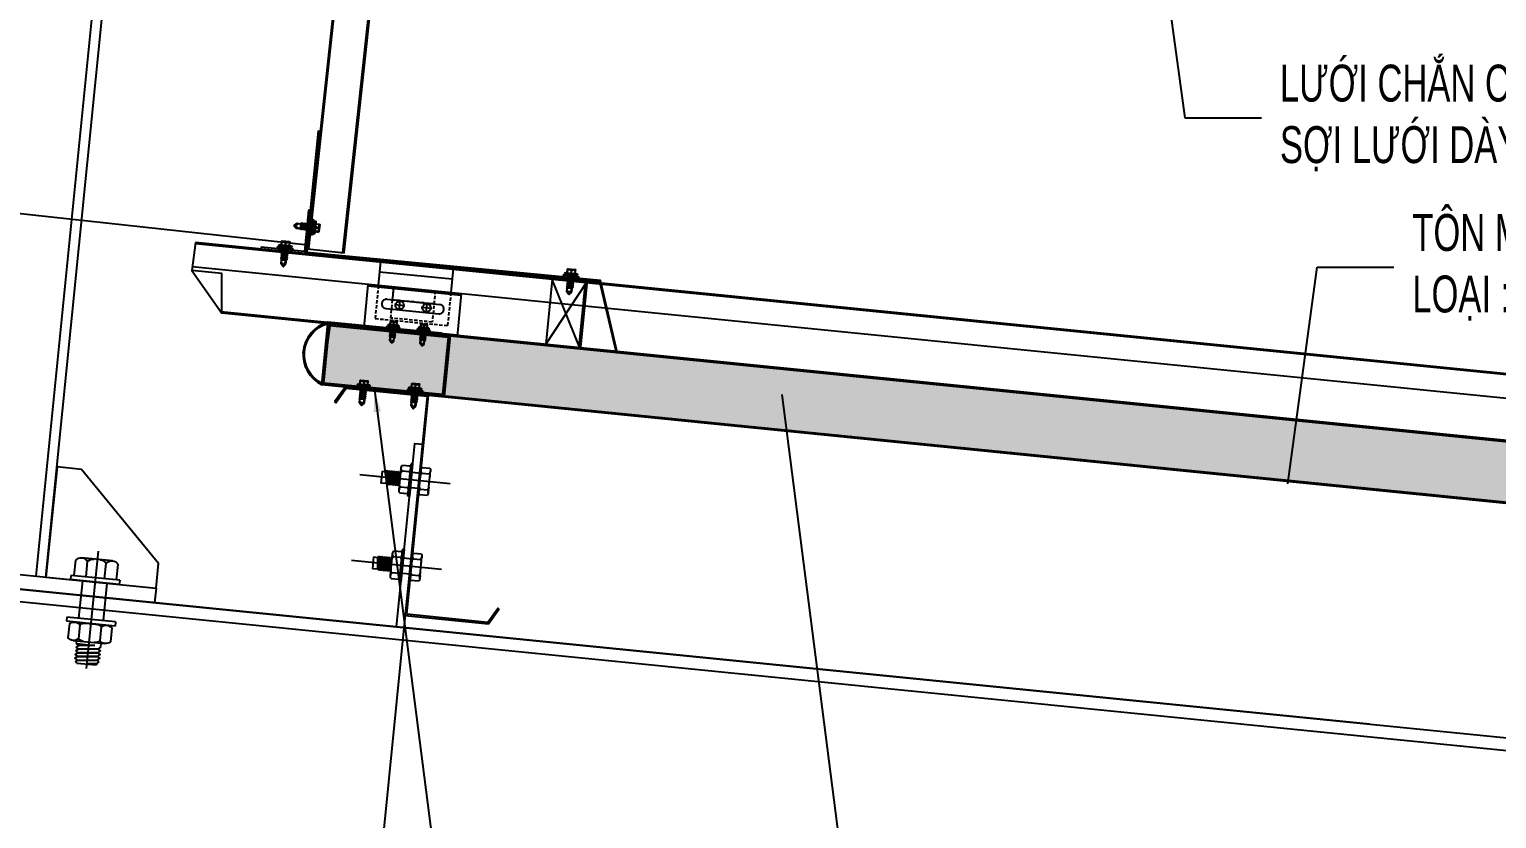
# Model space of a CAD drawing. Header units: inches. Extents: x 315041 to 662841, y -45540 to -35018.
# Drawn here: x 329985.3 to 330104.6, y -36994.3 to -36930.1 of the extents above; entities that cross this region are included whole.
import ezdxf

# ---------------------------------------------------------------- set-up
doc = ezdxf.new("R2010")
doc.units = ezdxf.units.IN
doc.header["$MEASUREMENT"] = 0
doc.linetypes.add('HIDDEN2', pattern=[4.7625, 3.175, -1.5875])
for name, color, linetype in [('1', 1, 'Continuous'), ('2', 2, 'Continuous'), ('251', 251, 'Continuous'), ('2NET-VE', 8, 'Continuous'), ('3', 3, 'Continuous'), ('5', 5, 'Continuous'), ('7', 7, 'Continuous'), ('8', 8, 'Continuous'), ('DIM', 8, 'Continuous'), ('flashing', 6, 'Continuous'), ('GIANG', 1, 'Continuous'), ('ROOFING', 4, 'Continuous'), ('STRUCTURE', 1, 'Continuous')]:
    doc.layers.add(name, color=color, linetype=linetype)
doc.styles.add('ST1', font='times.ttf', dxfattribs={"width": 0.7})
doc.styles.add('ST1H', font='vnshxh.shx', dxfattribs={"width": 0.7})
doc.dimstyles.new('10', dxfattribs={"dimtxt": 4.5, "dimasz": 1.5, "dimexe": 1, "dimexo": 0, "dimgap": 1, "dimtad": 1, "dimdec": 0, "dimlfac": 10, "dimzin": 0, "dimdsep": 46, "dimtxsty": 'ST1', "dimblk": 'OBLIQUE', "dimcen": 1, "dimdle": 1, "dimclrd": 8, "dimclre": 8, "dimclrt": 3, "dimadec": 0, "dimazin": 0, "dimtfac": 1, "dimtdec": 0, "dimtix": 1, "dimtofl": 0, "dimtmove": 1, "dimatfit": 3, "dimfxl": 0, "dimtfill": 1, "dimtolj": 1, "dimtzin": 0, "dimlwd": -1, "dimlwe": -1, "dimarcsym": 1})
doc.dimstyles.new('3', dxfattribs={"dimtxt": 3.5, "dimasz": 1.8, "dimexe": 1, "dimexo": 0, "dimgap": 1, "dimtad": 1, "dimdec": 0, "dimlfac": 3, "dimzin": 0, "dimdsep": 46, "dimtxsty": 'ST1H', "dimblk": 'OBLIQUE', "dimcen": 1, "dimdle": 1, "dimclrd": 8, "dimclre": 8, "dimclrt": 3, "dimadec": 0, "dimazin": 0, "dimtfac": 1, "dimtdec": 0, "dimtix": 1, "dimtofl": 0, "dimtmove": 1, "dimatfit": 3, "dimfxl": 0.18, "dimtolj": 1, "dimtzin": 0, "dimlwd": -1, "dimlwe": -1, "dimarcsym": 1})

# ---------------------------------------------------------------- blocks, each defined once
blk = doc.blocks.new('bllkm24')
at = {"layer": '251', "linetype": 'Continuous'}
h = blk.add_hatch(color=256, dxfattribs=at)
h.paths.add_polyline_path([(0.0303, 0.0634, -0.240581), (0.0498, 0.0737), (0.0108, 0.0737, -0.240581)])
h.paths.add_polyline_path([(-0.0498, 0.0737, -0.240581), (-0.0303, 0.0634, -0.240581), (-0.0108, 0.0737)])
h = blk.add_hatch(color=256, dxfattribs=at)
h.paths.add_polyline_path([(-0.0347, -0.1893, -0.192582), (-0.052, -0.1962), (-0.0173, -0.1962, -0.192582)])
h.paths.add_polyline_path([(-0.0173, -0.1362), (-0.052, -0.1362, -0.192582), (-0.0347, -0.1431, -0.192582)])
h.paths.add_polyline_path([(0.0173, -0.1362, -0.192582), (0.0347, -0.1431, -0.192582), (0.052, -0.1362)])
h.paths.add_polyline_path([(0.0347, -0.1893, -0.192582), (0.0173, -0.1962), (0.052, -0.1962, -0.192582)])
blk.add_line((0.0303, 0.0137), (0.0303, 0.0635), dxfattribs=at)
at = {"layer": '5', "linetype": 'Continuous', "ltscale": 0.2}
blk.add_line((0, 0.1011), (0, -0.2832), dxfattribs=at)
at = {"layer": '8', "linetype": 'Continuous'}
for p, q in [((-0.0693, 0.0137), (-0.0693, 0.0644)), ((-0.0498, 0.0737), (0.0498, 0.0737)), ((-0.0303, 0.0137), (-0.0303, 0.0635)), ((0.0693, 0.0137), (0.0693, 0.0644)), ((-0.0797, 0.0137), (0.0797, 0.0137)), ((-0.0797, 0.0137), (-0.0797, 0)), ((-0.0797, 0), (0.0797, 0)), ((-0.04, -0.1225), (-0.04, 0)), ((0.04, -0.1225), (0.04, 0)), ((0.0797, 0.0137), (0.0797, 0)), ((-0.0797, -0.1225), (0.0797, -0.1225)), ((-0.0797, -0.1225), (-0.0797, -0.1362)), ((-0.0797, -0.1362), (0.0797, -0.1362)), ((-0.0693, -0.1431), (-0.0693, -0.1893)), ((0.0485, -0.1362), (-0.0485, -0.1362)), ((-0.0347, -0.1431), (-0.0347, -0.1893)), ((-0.0347, -0.1431), (-0.0347, -0.1893)), ((0.0347, -0.1431), (0.0347, -0.1893)), ((0.0693, -0.1431), (0.0693, -0.1893)), ((0.0797, -0.1225), (0.0797, -0.1362)), ((0.052, -0.1962), (-0.052, -0.1962)), ((-0.04, -0.2093), (-0.04, -0.1962)), ((-0.032, -0.2161), (-0.04, -0.2093)), ((0.04, -0.2053), (-0.02, -0.2053)), ((-0.02, -0.2053), (0.032, -0.2105)), ((0.032, -0.2105), (0.04, -0.2053)), ((0.04, -0.2173), (0.032, -0.2105)), ((0.032, -0.2225), (0.04, -0.2173)), ((0.04, -0.2053), (0.04, -0.1962)), ((-0.04, -0.2573), (-0.032, -0.2521)), ((-0.032, -0.2641), (-0.04, -0.2573)), ((-0.032, -0.2641), (0, -0.266)), ((-0.032, -0.2641), (-0.032, -0.2681)), ((0.032, -0.2681), (-0.032, -0.2681)), ((0, -0.2681), (0, -0.266)), ((0, -0.266), (0, -0.2681)), ((0.036, -0.2619), (0.032, -0.2585)), ((0.032, -0.2681), (0.036, -0.2619))]:
    blk.add_line(p, q, dxfattribs=at)
for points in [[(-0.032, -0.2281), (-0.04, -0.2213), (-0.032, -0.2161), (0.032, -0.2225), (0.04, -0.2293), (0.032, -0.2345)], [(-0.032, -0.2401), (-0.04, -0.2333), (-0.032, -0.2281), (0.032, -0.2345), (0.04, -0.2413), (0.032, -0.2465)], [(-0.032, -0.2521), (-0.04, -0.2453), (-0.032, -0.2401), (0.032, -0.2465), (0.04, -0.2533), (0.032, -0.2585)]]:
    blk.add_lwpolyline(points, close=True, dxfattribs=at)
for centre, radius, start, end in [((-0.0502, 0.0495), 0.0243, 35.0994, 142.2338), ((-0.0105, 0.0495), 0.0243, 89.2082, 144.9006), ((0.0105, 0.0495), 0.0243, 35.0994, 90.7918), ((0.0502, 0.0495), 0.0243, 37.7662, 144.9006), ((-0.052, -0.1613), 0.0251, 46.3972, 133.6028), ((-0.0173, -0.1613), 0.0251, 90, 133.6028), ((0.0173, -0.1613), 0.0251, 46.3972, 90), ((0.052, -0.1613), 0.0251, 46.3972, 133.6028), ((-0.052, -0.1711), 0.0251, 226.3972, 313.6028), ((-0.0173, -0.1711), 0.0251, 226.3972, 270), ((0.0173, -0.1711), 0.0251, 270, 313.6028), ((0.052, -0.1711), 0.0251, 226.3972, 313.6028)]:
    blk.add_arc(centre, radius, start, end, dxfattribs=at)
blk = doc.blocks.new('Short_Self_drilling')
at = {"layer": 'STRUCTURE', "color": 1, "linetype": 'Continuous'}
for p, q in [((6.4, 1.7), (-6.4, 1.7)), ((5.1, 3.8), (-5.1, 3.8)), ((-2.6, 2.9), (-5.1, 2.9)), ((-3.4, 3.8), (-3.4, 6.8)), ((3, 7.2), (-3, 7.2)), ((2.6, 2.9), (-2.6, 2.9)), ((-2.1, 2.8), (-2.1, 2.9)), ((6.3, 0), (0, 0)), ((2.2, 2.8), (2.2, 2.9)), ((2.2, -0.5), (2.2, 0)), ((5.1, 2.9), (2.6, 2.9)), ((3.4, 3.8), (3.4, 6.8)), ((3, -1.2), (-2.7, -0.2)), ((3, -2.7), (-2.7, -1.8)), ((3, -4.2), (-2.7, -3.3)), ((3, -5.8), (-2.7, -4.8)), ((3, -7.3), (-2.7, -6.3)), ((-1.9, -8), (-2.7, -7.9)), ((-2.1, -1.4), (-2.1, -0.9)), ((-2.1, -2.9), (-2.1, -2.4)), ((-2.1, -4.4), (-2.1, -3.9)), ((-2.1, -6), (-2.1, -5.4)), ((-2.1, -7.5), (-2.1, -7)), ((-2.1, -12.3), (-2.1, -8.5)), ((3, -8.8), (-1.1, -8.1)), ((2.1, -12.3), (2.1, -9.1)), ((2.2, -2), (2.2, -1.5)), ((2.2, -3.6), (2.2, -3)), ((2.2, -5.1), (2.2, -4.6)), ((2.2, -6.6), (2.2, -6.1)), ((2.2, -8.1), (2.2, -7.6))]:
    blk.add_line(p, q, dxfattribs=at)
blk.add_lwpolyline([(6.4, 1.3), (6.4, 1.7), (2.1, 2.8), (-2.1, 2.8), (-6.4, 1.7), (-6.4, 1.3)], close=True, dxfattribs=at)
for points in [[(-6.4, 1.3, -0.088869), (-6.3, 0), (0, 0)], [(-0.1, 3.8), (-0.3, 6.2, 0.338878), (-3.1, 6.2), (-3.3, 3.8)], [(3.3, 3.8), (3.1, 6.2, 0.338878), (0.3, 6.2), (0.1, 3.8)], [(2.1, -12.3), (0.2, -14.2, -0.333596), (-0.2, -14.2), (-2.1, -12.3)], [(-0.1, -14), (-1, -12.2, -0.148657), (-1.4, -11.2), (-2, -7.7, -0.815006), (-1.2, -7.8, 0.150833), (-0.8, -8.7)], [(2.1, -12.3), (1.7, -11.7, 0.52242), (0.9, -11.7), (-0.2, -14.2)]]:
    blk.add_lwpolyline(points, format="xyb", dxfattribs=at)
for points in [[(3, -1.2), (2.2, -1.5), (-2.1, -0.8), (-2.7, -0.2), (-2.4, 0)], [(3, -2.7), (2.2, -3), (-2.1, -2.4), (-2.7, -1.8), (-2.1, -1.4), (2.2, -2), (3, -2.7)], [(3, -4.2), (2.2, -4.6), (-2.1, -3.9), (-2.7, -3.3), (-2.1, -2.9), (2.2, -3.6), (3, -4.2)], [(3, -5.8), (2.2, -6.1), (-2.1, -5.4), (-2.7, -4.8), (-2.1, -4.4), (2.2, -5.1), (3, -5.8)], [(3, -7.3), (2.2, -7.6), (-2.1, -7), (-2.7, -6.3), (-2.1, -6), (2.2, -6.6), (3, -7.3)], [(-1.8, -8.5), (-2.1, -8.5), (-2.7, -7.9), (-2.1, -7.5), (-1.8, -7.5)], [(-1.3, -7.6), (2.2, -8.1), (3, -8.8)], [(-1.2, 0), (2.2, -0.5), (3, -1.2)], [(3, -8.8), (2.2, -9.1), (-0.8, -8.7)]]:
    blk.add_lwpolyline(points, dxfattribs=at)
for centre, radius, start, end in [((-5, 3.3), 0.455, 109.7949, 250.2674), ((-3, 6.8), 0.429, 90.0311, 180.0311), ((3, 6.8), 0.429, 0.0311, 90.0311), ((5.1, 3.3), 0.435, 279.7276, 80.3347), ((10, 0.2), 3.74, 162.2963, 182.6103)]:
    blk.add_arc(centre, radius, start, end, dxfattribs=at)
blk = doc.blocks.new('*U235')
at = {"layer": '2NET-VE', "ltscale": 0.5}
for p, q in [((0, 8.3), (9.5, 8.3)), ((22.9, 7.4), (22.9, 7.4)), ((0, -8.3), (9.5, -8.3)), ((22.9, -7.4), (22.9, -7.4))]:
    blk.add_line(p, q, dxfattribs=at)
at = {"layer": '7', "linetype": 'Continuous'}
for p, q in [((21.9, 6.4), (23.1, 7.7)), ((22.3, -6.4), (23.8, 6.4)), ((23.1, 7.7), (23.8, 6.4)), ((23.8, 6.4), (25.1, 7.7)), ((24.3, -6.4), (25.8, 6.4)), ((25.1, 7.7), (25.8, 6.4)), ((25.8, 6.4), (27, 7.7)), ((26.2, -6.4), (27.7, 6.4)), ((27, 7.7), (27.7, 6.4)), ((27.7, 6.4), (28.9, 7.7)), ((28.1, -6.4), (29.6, 6.4)), ((28.9, 7.7), (29.6, 6.4)), ((29.6, 6.4), (30.9, 7.7)), ((30.1, -6.4), (31.6, 6.4)), ((30.1, -6.4), (31.6, 6.4)), ((30.9, 7.7), (31.6, 6.4)), ((31.6, 6.4), (32.8, 7.7)), ((32, -6.4), (33.5, 6.4)), ((32.8, 7.7), (33.5, 6.4)), ((33.5, 6.4), (34.7, 7.7)), ((33.9, -6.4), (35.4, 6.4)), ((33.9, -6.4), (35.4, 6.4)), ((33.9, -6.4), (35.4, 6.4)), ((34.7, 7.7), (35.4, 6.4)), ((35.4, 6.4), (36.7, 7.7)), ((35.9, -6.4), (37.4, 6.4)), ((36.7, 7.7), (37.4, 6.4)), ((41.9, 6.4), (37.4, 6.4)), ((41.9, 6.4), (41.9, -6.4)), ((22.1, -6.4), (21.7, -6.4)), ((22.3, -6.4), (21.9, -6.4)), ((22.3, -6.4), (23.1, -7.7)), ((23.1, -7.7), (24.3, -6.4)), ((24.3, -6.4), (25, -7.7)), ((25, -7.7), (26.2, -6.4)), ((26.2, -6.4), (26.9, -7.7)), ((26.9, -7.7), (28.1, -6.4)), ((28.1, -6.4), (28.9, -7.7)), ((28.9, -7.7), (30.1, -6.4)), ((30.1, -6.4), (30.8, -7.7)), ((30.8, -7.7), (32, -6.4)), ((32, -6.4), (32.7, -7.7)), ((32.7, -7.7), (33.9, -6.4)), ((33.9, -6.4), (34.7, -7.7)), ((34.7, -7.7), (35.9, -6.4)), ((35.9, -6.4), (41.9, -6.4))]:
    blk.add_line(p, q, dxfattribs=at)
at = {"layer": '8', "linetype": 'Continuous'}
for p, q in [((9.5, -17.6), (9.5, 17.6)), ((9.5, 17.6), (11.4, 17.6)), ((11.4, -17.6), (11.4, 17.6)), ((-10.2, 8.8), (-10.2, 11.9)), ((-10.2, -11.9), (-10.2, 11.9)), ((-0.9, 14.9), (-9.3, 14.9)), ((-1.4, 8.8), (-8.9, 8.8)), ((0, 8.8), (0, 11.9)), ((0, -11.9), (0, 11.9)), ((11.4, 8.8), (11.4, 11.9)), ((11.4, -11.9), (11.4, 11.9)), ((12.3, 14.9), (20.7, 14.9)), ((12.8, 8.8), (20.3, 8.8)), ((21.7, 8.8), (21.7, 11.9)), ((21.7, -11.9), (21.7, 11.9)), ((-10.2, -8.8), (-10.2, -11.9)), ((-9.3, -14.9), (-0.9, -14.9)), ((-1.4, -8.8), (-8.9, -8.8)), ((0, -8.8), (0, -11.9)), ((11.4, -8.8), (11.4, -11.9)), ((20.7, -14.9), (12.3, -14.9)), ((12.8, -8.8), (20.3, -8.8)), ((21.7, -8.8), (21.7, -11.9)), ((9.5, -17.6), (11.4, -17.6))]:
    blk.add_line(p, q, dxfattribs=at)
at = {"layer": '8', "ltscale": 10}
blk.add_line((-32.8, 0), (65.5, 0), dxfattribs=at)
at = {"layer": '8', "linetype": 'Continuous'}
for centre, radius, start, end in [((-4.7, 11.9), 5.58, 146.602, 180), ((-6.1, 11.9), 4.1, 180, 228.5476), ((-6.1, 5.7), 4.1, 131.4524, 180), ((-4.1, 11.9), 4.1, 311.4524, 0), ((-4.1, 5.7), 4.1, 0, 48.5476), ((-5.6, 11.9), 5.58, 0, 33.398), ((17, 11.9), 5.58, 146.602, 180), ((15.5, 11.9), 4.1, 180, 228.5476), ((15.5, 5.7), 4.1, 131.4524, 180), ((17.6, 11.9), 4.1, 311.4524, 0), ((17.6, 5.7), 4.1, 0, 48.5476), ((16.1, 11.9), 5.58, 0, 33.398), ((-6.1, -5.7), 4.1, 180, 228.5476), ((-6.1, -11.9), 4.1, 131.4524, 180), ((-4.7, -11.9), 5.58, 180, 213.398), ((-4.1, -5.7), 4.1, 311.4524, 0), ((-4.1, -11.9), 4.1, 0, 48.5476), ((-5.6, -11.9), 5.58, 326.602, 0), ((15.5, -5.7), 4.1, 180, 228.5476), ((15.5, -11.9), 4.1, 131.4524, 180), ((17, -11.9), 5.58, 180, 213.398), ((17.6, -5.7), 4.1, 311.4524, 0), ((17.6, -11.9), 4.1, 0, 48.5476), ((16.1, -11.9), 5.58, 326.602, 0)]:
    blk.add_arc(centre, radius, start, end, dxfattribs=at)
blk = doc.blocks.new('*U234')
at = {"layer": '2NET-VE', "ltscale": 0.5}
for p, q in [((0, 8.3), (9.5, 8.3)), ((22.9, 7.4), (22.9, 7.4)), ((0, -8.3), (9.5, -8.3)), ((22.9, -7.4), (22.9, -7.4))]:
    blk.add_line(p, q, dxfattribs=at)
at = {"layer": '7', "linetype": 'Continuous'}
for p, q in [((21.9, 6.4), (23.1, 7.7)), ((22.3, -6.4), (23.8, 6.4)), ((23.1, 7.7), (23.8, 6.4)), ((23.8, 6.4), (25.1, 7.7)), ((24.3, -6.4), (25.8, 6.4)), ((25.1, 7.7), (25.8, 6.4)), ((25.8, 6.4), (27, 7.7)), ((26.2, -6.4), (27.7, 6.4)), ((27, 7.7), (27.7, 6.4)), ((27.7, 6.4), (28.9, 7.7)), ((28.1, -6.4), (29.6, 6.4)), ((28.9, 7.7), (29.6, 6.4)), ((29.6, 6.4), (30.9, 7.7)), ((30.1, -6.4), (31.6, 6.4)), ((30.1, -6.4), (31.6, 6.4)), ((30.9, 7.7), (31.6, 6.4)), ((31.6, 6.4), (32.8, 7.7)), ((32, -6.4), (33.5, 6.4)), ((32.8, 7.7), (33.5, 6.4)), ((33.5, 6.4), (34.7, 7.7)), ((33.9, -6.4), (35.4, 6.4)), ((33.9, -6.4), (35.4, 6.4)), ((33.9, -6.4), (35.4, 6.4)), ((34.7, 7.7), (35.4, 6.4)), ((35.4, 6.4), (36.7, 7.7)), ((35.9, -6.4), (37.4, 6.4)), ((36.7, 7.7), (37.4, 6.4)), ((41.9, 6.4), (37.4, 6.4)), ((41.9, 6.4), (41.9, -6.4)), ((22.1, -6.4), (21.7, -6.4)), ((22.3, -6.4), (21.9, -6.4)), ((22.3, -6.4), (23.1, -7.7)), ((23.1, -7.7), (24.3, -6.4)), ((24.3, -6.4), (25, -7.7)), ((25, -7.7), (26.2, -6.4)), ((26.2, -6.4), (26.9, -7.7)), ((26.9, -7.7), (28.1, -6.4)), ((28.1, -6.4), (28.9, -7.7)), ((28.9, -7.7), (30.1, -6.4)), ((30.1, -6.4), (30.8, -7.7)), ((30.8, -7.7), (32, -6.4)), ((32, -6.4), (32.7, -7.7)), ((32.7, -7.7), (33.9, -6.4)), ((33.9, -6.4), (34.7, -7.7)), ((34.7, -7.7), (35.9, -6.4)), ((35.9, -6.4), (41.9, -6.4))]:
    blk.add_line(p, q, dxfattribs=at)
at = {"layer": '8', "linetype": 'Continuous'}
for p, q in [((9.5, -17.6), (9.5, 17.6)), ((9.5, 17.6), (11.4, 17.6)), ((11.4, -17.6), (11.4, 17.6)), ((-10.2, 8.8), (-10.2, 11.9)), ((-10.2, -11.9), (-10.2, 11.9)), ((-0.9, 14.9), (-9.3, 14.9)), ((-1.4, 8.8), (-8.9, 8.8)), ((0, 8.8), (0, 11.9)), ((0, -11.9), (0, 11.9)), ((11.4, 8.8), (11.4, 11.9)), ((11.4, -11.9), (11.4, 11.9)), ((12.3, 14.9), (20.7, 14.9)), ((12.8, 8.8), (20.3, 8.8)), ((21.7, 8.8), (21.7, 11.9)), ((21.7, -11.9), (21.7, 11.9)), ((-10.2, -8.8), (-10.2, -11.9)), ((-9.3, -14.9), (-0.9, -14.9)), ((-1.4, -8.8), (-8.9, -8.8)), ((0, -8.8), (0, -11.9)), ((11.4, -8.8), (11.4, -11.9)), ((20.7, -14.9), (12.3, -14.9)), ((12.8, -8.8), (20.3, -8.8)), ((21.7, -8.8), (21.7, -11.9)), ((9.5, -17.6), (11.4, -17.6))]:
    blk.add_line(p, q, dxfattribs=at)
at = {"layer": '8', "ltscale": 10}
blk.add_line((-32.8, 0), (65.5, 0), dxfattribs=at)
at = {"layer": '8', "linetype": 'Continuous'}
for centre, radius, start, end in [((-4.7, 11.9), 5.58, 146.602, 180), ((-6.1, 11.9), 4.1, 180, 228.5476), ((-6.1, 5.7), 4.1, 131.4524, 180), ((-4.1, 11.9), 4.1, 311.4524, 0), ((-4.1, 5.7), 4.1, 0, 48.5476), ((-5.6, 11.9), 5.58, 0, 33.398), ((17, 11.9), 5.58, 146.602, 180), ((15.5, 11.9), 4.1, 180, 228.5476), ((15.5, 5.7), 4.1, 131.4524, 180), ((17.6, 11.9), 4.1, 311.4524, 0), ((17.6, 5.7), 4.1, 0, 48.5476), ((16.1, 11.9), 5.58, 0, 33.398), ((-6.1, -5.7), 4.1, 180, 228.5476), ((-6.1, -11.9), 4.1, 131.4524, 180), ((-4.7, -11.9), 5.58, 180, 213.398), ((-4.1, -5.7), 4.1, 311.4524, 0), ((-4.1, -11.9), 4.1, 0, 48.5476), ((-5.6, -11.9), 5.58, 326.602, 0), ((15.5, -5.7), 4.1, 180, 228.5476), ((15.5, -11.9), 4.1, 131.4524, 180), ((17, -11.9), 5.58, 180, 213.398), ((17.6, -5.7), 4.1, 311.4524, 0), ((17.6, -11.9), 4.1, 0, 48.5476), ((16.1, -11.9), 5.58, 326.602, 0)]:
    blk.add_arc(centre, radius, start, end, dxfattribs=at)
blk = doc.blocks.new('XM150')
at = {"layer": '2', "ltscale": 0.015}
for p, q in [((68.9, 180), (0.9, 180)), ((0.9, 1.1), (0.9, 180)), ((68.9, 180), (76.4, 167)), ((2, 178.9), (2, 0)), ((2, 178.9), (68.3, 178.9)), ((75.4, 166.5), (68.3, 178.9)), ((76.4, 167), (75.4, 166.5)), ((-73.5, 13), (-72.5, 13.5)), ((-66, 0), (-73.5, 13)), ((-72.5, 13.5), (-65.4, 1.1)), ((2, 0), (-66, 0)), ((-65.4, 1.1), (0.9, 1.1))]:
    blk.add_line(p, q, dxfattribs=at)
at = {"layer": '5'}
blk.add_lwpolyline([(8, -10), (8, 140), (2, 140), (2, -10), (8, -10)], close=True, dxfattribs=at)
at = {"layer": 'GIANG', "xscale": 0.7499999999999999, "yscale": 0.7499999999999999, "zscale": 0.7499999999999999}
for name, p in [('*U235', (0.9, 110)), ('*U234', (0.9, 40))]:
    blk.add_blockref(name, p, dxfattribs=at)
blk = doc.blocks.new('*U236')
at = {"layer": '2', "xscale": 0.3333333333333334, "yscale": 0.3333333333333334, "zscale": 0.3333333333333334, "rotation": 5.710593137616317}
blk.add_blockref('XM150', (3.33, -28.14), dxfattribs=at)
blk = doc.blocks.new('gối đỡ 2')
at = {"color": 1, "true_color": 0xfa051e}
for points in [[(328665.48, -35537.05), (328698.81, -35537.05), (328698.81, -35520.38), (328665.48, -35520.38)], [(328665.98, -35536.55), (328698.31, -35536.55), (328698.31, -35520.88), (328665.98, -35520.88)]]:
    blk.add_lwpolyline(points, close=True, dxfattribs=at)
at = {"color": 1, "xscale": 0.3150483438356407, "yscale": 0.3150483454810455, "zscale": 0.3150483446712019, "rotation": 359.9688728259106}
for p in [(328673.53, -35536.55), (328687.52, -35537.05)]:
    blk.add_blockref('Short_Self_drilling', p, dxfattribs=at)
blk = doc.blocks.new('AUDIT_I_200512002610-1')
at = {"color": 1, "xscale": 0.96000000076829, "yscale": 0.9600000007631024, "zscale": 0.96000000076829, "rotation": 359.9688729454758}
for p in [(28.2, 12.6), (57.5, 12.6)]:
    blk.add_blockref('Short_Self_drilling', p, dxfattribs=at)
blk = doc.blocks.new('A$C6DF15AF1')
at = {"color": 8}
for p, q in [((13.2, 79), (12.1, 56)), ((13.2, 79), (83.1, 75.5)), ((83.1, 75.5), (82, 52.5)), ((2.1, 56.5), (0, 15.1)), ((2.1, 56.5), (92, 52)), ((12.7, 69), (82.6, 65.5)), ((2, 55), (91.9, 50.5)), ((20.9, 43.1), (71.9, 40.5)), ((33.2, 32.9), (33.7, 43)), ((92, 52), (89.9, 10.6)), ((20.5, 34.1), (71.4, 31.5)), ((38.5, 37.7), (28.4, 38.2)), ((64.4, 36.4), (54.3, 36.9)), ((59.1, 31.7), (59.6, 41.7)), ((0, 15.1), (89.9, 10.6)), ((0.1, 16.6), (90, 12.1))]:
    blk.add_line(p, q, dxfattribs=at)
at = {"color": 8, "linetype": 'HIDDEN2'}
for p, q in [((12.1, 56), (10.5, 24.1)), ((25.5, 25.3), (27, 55.3)), ((26.4, 42.8), (27, 55.3)), ((66.4, 40.8), (26.4, 42.8)), ((27, 55.3), (67, 53.3)), ((27, 55.3), (67, 53.3)), ((67, 53.3), (65.5, 23.3)), ((67, 53.3), (66.4, 40.8)), ((82, 52.5), (80.4, 20.6)), ((10.5, 24.1), (80.4, 20.6)), ((65.5, 23.3), (25.5, 25.3))]:
    blk.add_line(p, q, dxfattribs=at)
at = {"color": 8}
for centre, major_axis, start_param, end_param in [((20.7, 38.6), (3.18, 3.18), 0.735405, 3.876998), ((33.4, 37.9), (2.83, 2.83), 5.447794310103061, 11.73097961728265), ((59.4, 36.7), (2.83, 2.83), 5.447794310103061, 11.73097961728265), ((71.6, 36), (3.18, 3.18), 3.876998, 7.018591)]:
    blk.add_ellipse(centre, major_axis=major_axis, ratio=1, start_param=start_param, end_param=end_param, dxfattribs=at)
at = {"color": 9, "rotation": 357.1356216438959}
blk.add_blockref('AUDIT_I_200512002610-1', (-0.6, 4), dxfattribs=at)
blk = doc.blocks.new('_Oblique')
at = {"color": 0, "linetype": 'ByBlock', "lineweight": -2}
blk.add_line((-0.5, -0.5), (0.5, 0.5), dxfattribs=at)
blk = doc.blocks.new('*D449')
at = {"color": 8, "linetype": 'Continuous', "transparency": 16777216}
for p, q in [((329990.33, -36864.25), (329981.5, -36945.77)), ((330016.58, -36868.1), (329989.23, -36865.13)), ((330007.96, -36947.63), (329980.62, -36944.67))]:
    blk.add_line(p, q, dxfattribs=at)
at = {"layer": 'Defpoints', "color": 0, "transparency": 16777216}
for p in [(330016.58, -36868.1), (329981.61, -36944.78), (330007.96, -36947.63)]:
    blk.add_point(p, dxfattribs=at)
at = {"color": 8, "transparency": 16777216, "xscale": 1.5, "yscale": 1.5, "zscale": 1.5}
for p, rotation in [((329990.23, -36865.24), 83.81689641933262), ((329981.61, -36944.78), 263.8168964193326)]:
    blk.add_blockref('_Oblique', p, dxfattribs=dict(at, rotation=rotation))
at = {"color": 3, "transparency": 16777216, "insert": (329982.65, -36904.66), "char_height": 4.5, "attachment_point": 5, "rotation": 83.8169, "style": 'ST1', "bg_fill": 3, "box_fill_scale": 1.25, "bg_fill_color": 256, "bg_fill_true_color": 13158600, "bg_fill_transparency": 1019152}
blk.add_mtext('\\A1;800', dxfattribs=at)

msp = doc.modelspace()

# ---------------------------------------------------------------- hatches: boundary and pattern name
at = {"true_color": 0xf2ee0d}
h = msp.add_hatch(dxfattribs=at)
h.set_pattern_fill('ANSI37,_O', color=2, scale=1.2, angle=-35.709972)
h.set_pattern_definition([(9.29002751, (242073.63675, 32054.30291), (-0.02421480805, 0.14803257436), []), (99.29002751, (242073.63675, 32054.30291), (-0.14803257436, -0.02421480805), [])])
edge = h.paths.add_edge_path()
edge.add_line((330009.1022, -36958.9882), (330009.1533, -36958.9005))
edge.add_arc((330010.2886, -36956.5362), 2.6228, 105.626747, 244.351886, ccw=False)
edge.add_line((330009.5821, -36954.0103), (330018.7986, -36954.9022))
edge.add_line((330018.7986, -36954.9022), (330018.8113, -36954.8041))
edge.add_line((330018.8113, -36954.8041), (330009.5905, -36953.9043))
edge.add_arc((330010.2888, -36956.536), 2.7228, 104.860512, 244.173228)
at = {"true_color": 0xf25d0d}
h = msp.add_hatch(dxfattribs=at)
h.set_pattern_fill('FLEX,_O', color=20, scale=3)
h.set_pattern_definition([(180, (426884.9257, -25770.61784), (0, 0.75), [0.75, -0.75]), (135, (426884.17566, -25770.61784), (-4e-17, 0.7499999987), [0.1875, -0.685660173, 0.1875, -1.060660173])])
h.paths.add_polyline_path([(330009.1023, -36958.9872), (330009.7916, -36954.0306), (330191.1113, -36972.1786), (330191.1113, -36977.2298)])
at = {"true_color": 0xf2ee0d}
h = msp.add_hatch(dxfattribs=at)
h.set_pattern_fill('ANSI37,_O', color=2, scale=1.2, angle=-5.709972)
h.set_pattern_definition([(129.29002751, (427935.0114, -35853.0379), (0.11609256595, 0.0949869261), []), (39.29002751, (427935.0114, -35853.0379), (0.0949869261, -0.11609256595), [])])
h.paths.add_polyline_path([(330009.1027, -36958.9844), (330009.1027, -36958.8909), (330190.6218, -36977.0358), (330190.6218, -36977.1363)])

# ---------------------------------------------------------------- linework, layer by layer
at = {"color": 8}
for p, q in [((330030.5914, -36950.6997), (330027.3043, -36955.6974)), ((330030.0641, -36955.9734), (330027.8317, -36950.4237))]:
    msp.add_line(p, q, dxfattribs=at)
at = {"color": 1}
msp.add_lwpolyline([(330008.0082, -36944.7786), (330007.6704, -36948.1563), (330004.156, -36947.8049), (330004.1411, -36947.9541), (330007.8047, -36948.3205), (330008.1574, -36944.7935)], close=True, dxfattribs=at)
at = {"color": 8}
msp.add_lwpolyline([(330030.5914, -36950.6997), (330027.8317, -36950.4237), (330027.3043, -36955.6974), (330030.0641, -36955.9734)], close=True, dxfattribs=at)
at = {"color": 132, "true_color": 0x26d9d9, "const_width": 0.3}
msp.add_lwpolyline([(330030.5914, -36950.6997), (330030.0641, -36955.9734)], dxfattribs=at)
at = {"color": 2, "true_color": 0xf2ee0d}
msp.add_lwpolyline([(330009.1022, -36958.9882), (330009.1533, -36958.9005, -0.69194968), (330009.5821, -36954.0103), (330018.7986, -36954.9022), (330018.8113, -36954.8041), (330009.5905, -36953.9043, 0.69574774), (330009.1027, -36958.9868)], format="xyb", dxfattribs=at)
at = {"color": 20, "true_color": 0xf25d0d}
msp.add_lwpolyline([(330009.1023, -36958.9872), (330009.7916, -36954.0306), (330191.1113, -36972.1786), (330191.1113, -36977.2298), (330009.1023, -36958.9872)], dxfattribs=at)
at = {"color": 2, "true_color": 0xf2ee0d}
msp.add_lwpolyline([(330009.1027, -36958.9844), (330009.1027, -36958.8909), (330190.6218, -36977.0358), (330190.6218, -36977.1363), (330009.1027, -36958.9844)], dxfattribs=at)
at = {"layer": '1', "color": 8}
msp.add_line((330015.772, -36978.7394), (330009.8814, -37037.6456), dxfattribs=at)
at = {"layer": '2'}
for p, q in [((329985.8662, -36974.5429), (329999.0803, -36842.4019)), ((329986.6622, -36974.6225), (329999.8763, -36842.4815)), ((329908.4423, -36968.0065), (330191.1113, -36996.2734)), ((329908.3428, -36969.0015), (330191.1113, -36997.2783))]:
    msp.add_line(p, q, dxfattribs=at)
at = {"layer": '2', "color": 250}
msp.add_line((330094.294, -36986.5916), (329906.4423, -36967.8065), dxfattribs=at)
at = {"layer": '2'}
for points in [[(329989.5478, -36965.8661), (329987.5578, -36965.6671), (329986.6622, -36974.6225), (329995.6176, -36975.518), (329995.8166, -36973.5279)], [(329961.7863, -36972.1349), (329995.6176, -36975.518), (329995.4982, -36976.712), (329961.6669, -36973.3289)]]:
    msp.add_lwpolyline(points, close=True, dxfattribs=at)
at = {"layer": '3'}
msp.add_lwpolyline([(330016.5753, -36868.0953), (330007.9262, -36947.9306), (330010.9088, -36948.2537), (330019.5605, -36868.3938)], close=True, dxfattribs=at)
for points in [[(330008.0256, -36947.9413), (330016.6747, -36868.1061)], [(330010.8093, -36948.2429), (330019.461, -36868.3839)]]:
    msp.add_lwpolyline(points, dxfattribs=at)
at = {"layer": 'flashing'}
msp.add_lwpolyline([(330007.8048, -36948.3205), (330031.6764, -36950.5935), (330033.0144, -36956.3513), (330033.112, -36956.3316), (330031.7518, -36950.5005), (330007.8953, -36948.2375), (330008.8885, -36938.3881), (330008.7988, -36938.3796)], close=True, dxfattribs=at)
at = {"layer": 'ROOFING'}
for p, q in [((330191.1113, -36966.7517), (329998.8177, -36947.5223)), ((330191.1113, -36966.6512), (329998.8315, -36947.4232)), ((330191.1113, -36968.6611), (329998.554, -36949.4054)), ((330191.1113, -36972.0781), (330000.8744, -36953.0544)), ((330191.1113, -36972.1786), (330000.9507, -36953.1625))]:
    msp.add_line(p, q, dxfattribs=at)
msp.add_lwpolyline([(329998.8315, -36947.4232), (329998.5119, -36949.706), (330000.9507, -36953.1625), (330000.9507, -36949.9499), (329998.5119, -36949.706)], dxfattribs=at)

# ---------------------------------------------------------------- block references
at = {"color": 1, "zscale": 0.09599999999999996}
for p, xscale, yscale, rotation in [((330008.2022, -36946.177), -0.09599999991646285, 0.09599999991405639, 264.3205341477403), ((330006.0952, -36947.9988), -0.09599999994034372, 0.09599999990678043, 354.3205341360659), ((330029.3376, -36950.2715), -0.09599999994034372, 0.09599999990678043, 354.3205341360659)]:
    msp.add_blockref('Short_Self_drilling', p, dxfattribs=dict(at, xscale=xscale, yscale=yscale, rotation=rotation))
at = {"color": 8}
for name, p, xscale, yscale, zscale, rotation in [('A$C6DF15AF1', (330012.4441, -36955.5962, 0), 0.08461538505054, 0.08461538453411777, 0.08461538461538463, 357.3368113316833), ('gối đỡ 2', (429187.1339, -35845.9879), -0.2999999999599903, 0.2999999999992724, 0.3, 354.4724329729879)]:
    msp.add_blockref(name, p, dxfattribs=dict(at, xscale=xscale, yscale=yscale, zscale=zscale, rotation=rotation))
at = {"layer": '8', "xscale": -24.999999993614, "yscale": 24.99999999354986, "zscale": 24.99999999356124, "rotation": 354.2896118052106}
msp.add_blockref('bllkm24', (329990.6424, -36975.0205), dxfattribs=at)
at = {"layer": 'DIM', "color": 0, "linetype": 'ByBlock', "lineweight": -2, "extrusion": (0, 0, -1), "xscale": 0.2999999999883585, "yscale": 0.2999999999992724, "zscale": -0.3}
msp.add_blockref('*U236', (-330017.0706, -36969.3219), dxfattribs=at)

# ---------------------------------------------------------------- leaders
at = {"color": 9}
for points in [[(330076.9013, -36919.8795), (330079.2758, -36937.2908), (330087.0057, -36937.2908)], [(330087.6376, -36967.0484), (330090.0398, -36949.4338), (330097.7697, -36949.4338)], [(330013.3806, -36959.4051), (330022.7683, -37032.7698), (330044.2183, -37032.7698)], [(330046.4998, -36959.7651), (330052.9467, -37010.1474), (330074.3967, -37010.1474)]]:
    msp.add_leader(points, dimstyle='3', override={"dimgap": 1, "dimtad": 0}, dxfattribs=at)

# ---------------------------------------------------------------- next in the draw order: texts
at = {"color": 60, "true_color": 0xcbec13, "insert": (330087.0057, -36937.2908), "char_height": 3, "attachment_point": 4, "style": 'ST1H', "bg_fill": 2}
msp.add_mtext('\\A1;L¦íI CH¾N CHIM: INOX 304, M¾T L¦íI: 12*12 MM\\PSîI L¦íI DµY: 0.7 MM', dxfattribs=at)
at = {"layer": '3', "insert": (330097.7697, -36949.4338), "char_height": 3, "attachment_point": 4, "style": 'ST1H', "bg_fill": 2}
msp.add_mtext('\\A1;t«n m¸i nhµ x\xadëng: CLEAR COLORBOND, mµu: .........\\PLo¹i : SEAMLOCK-K500, dµy: 0.45 mm.', dxfattribs=at)

# ---------------------------------------------------------------- next in the draw order: dimensions: what is measured, and where the dimension line sits
at = {"color": 8}
dim = msp.add_aligned_dim(p1=(330016.5753, -36868.0953), p2=(330007.9585, -36947.6323), distance=-26.5032, dimstyle='10', dxfattribs=at)
dim.commit()
dim.dimension.update_dxf_attribs({"geometry": '*D449', "text_midpoint": (329982.6481, -36904.655)})

doc.saveas('drawing.dxf')
